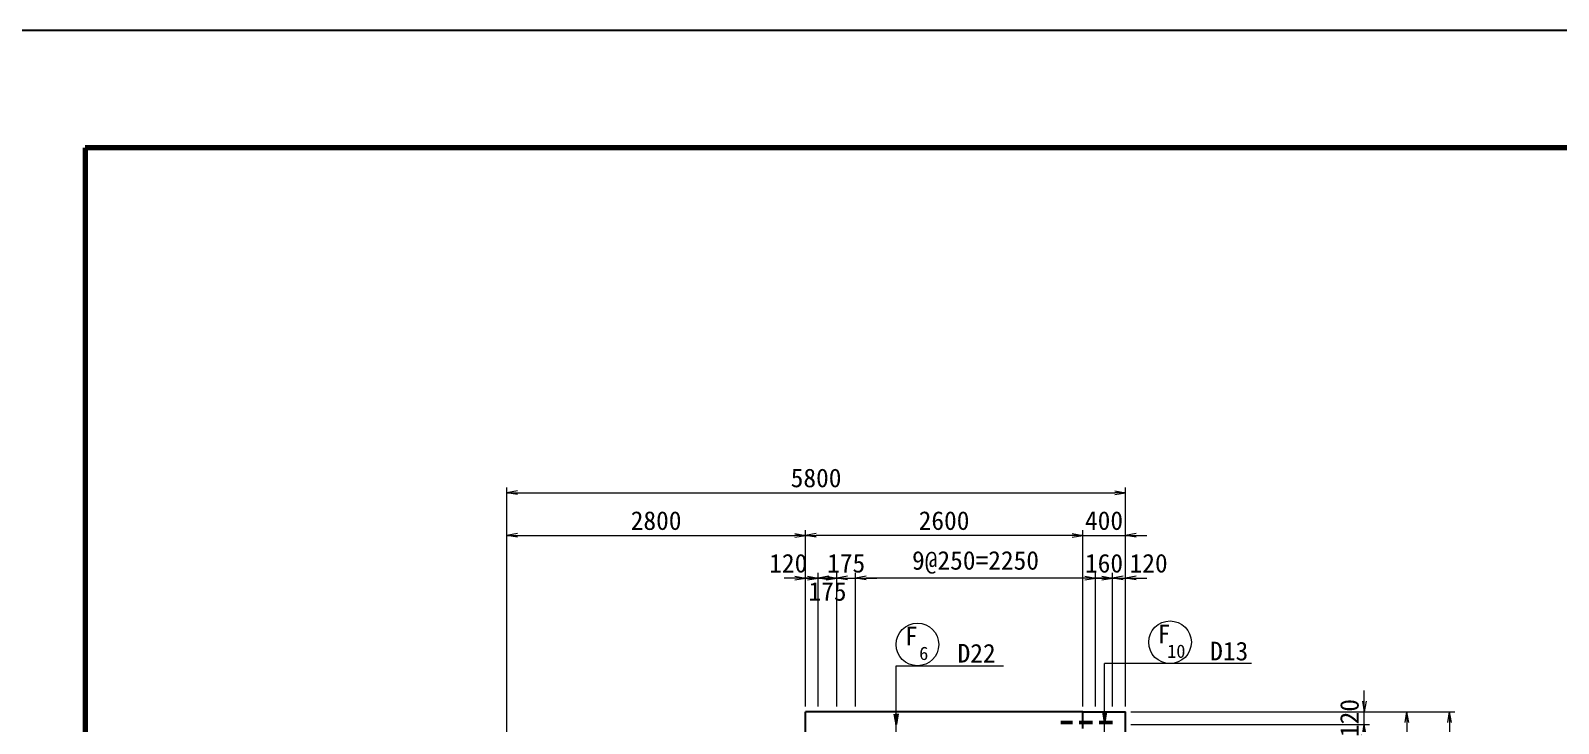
# Model space of a CAD drawing. Header units: millimetres. Extents: x 0 to 126150, y 0 to 29700.
# Drawn here: x 42562 to 56889, y 23202 to 29700 of the extents above; entities that cross this region are included whole.
import ezdxf
from ezdxf.enums import TextEntityAlignment as Align

# ---------------------------------------------------------------- set-up
doc = ezdxf.new("R2010")
doc.units = ezdxf.units.MM
doc.header["$LTSCALE"] = 500
doc.linetypes.add('DASHED2', pattern=[0.375, 0.25, -0.125])
doc.layers.get('Defpoints').update_dxf_attribs({"color": 153})
for name, color, linetype, lineweight in [('D-STR', 3, 'Continuous', 25), ('D-STR-DIM', 7, 'Continuous', 13), ('D-STR-HTXT', 4, 'Continuous', 13), ('D-STR-STR5', 2, 'Continuous', 50), ('D-STR-TXT', 7, 'Continuous', 13), ('D-TTL', 2, 'Continuous', 140)]:
    doc.layers.add(name, color=color, linetype=linetype, lineweight=lineweight)
doc.styles.add('YOKO_GOTHIC', font='')
doc.styles.get('YOKO_GOTHIC').set_extended_font_data('MS Gothic')
doc.dimstyles.new('S50', dxfattribs={"dimscale": 50, "dimtxt": 3.5, "dimasz": 2, "dimexe": 1, "dimexo": 1, "dimgap": 1, "dimtad": 1, "dimdec": 0, "dimzin": 1, "dimdsep": 46, "dimtxsty": 'YOKO_GOTHIC', "dimblk": 'OPEN', "dimcen": 0, "dimclrd": 256, "dimclre": 256, "dimclrt": 256, "dimaunit": 1, "dimadec": 3, "dimazin": 0, "dimtfac": 1, "dimtdec": 0, "dimtix": 1, "dimtmove": 2, "dimatfit": 3, "dimldrblk": 'OPEN', "dimfxl": 1, "dimlwd": -1, "dimlwe": -1, "dimarcsym": 2})

# ---------------------------------------------------------------- blocks, each defined once
blk = doc.blocks.new('_Open')
at = {"color": 0, "linetype": 'ByBlock', "lineweight": -2}
for p, q in [((-1, 0.17), (0, 0)), ((-1, -0.17), (0, 0)), ((0, 0), (-1, 0))]:
    blk.add_line(p, q, dxfattribs=at)
blk = doc.blocks.new('*D268')
at = {"layer": 'D-STR-DIM', "ltscale": 1500, "transparency": 16777216}
for p, q in [((52878, 23312), (55918, 23312)), ((55868, 23212), (55868, 10612)), ((52878, 10512), (55918, 10512))]:
    blk.add_line(p, q, dxfattribs=at)
at = {"layer": 'Defpoints', "color": 0, "ltscale": 1500, "transparency": 16777216}
for p in [(52828, 23312), (52828, 10512), (55868, 10512)]:
    blk.add_point(p, dxfattribs=at)
at = {"layer": 'D-STR-DIM', "ltscale": 1500, "transparency": 16777216, "xscale": 100, "yscale": 100, "zscale": 100}
for p, rotation in [((55868, 23312), 90), ((55868, 10512), 270)]:
    blk.add_blockref('_Open', p, dxfattribs=dict(at, rotation=rotation))
at = {"layer": 'D-STR-DIM', "ltscale": 1500, "transparency": 16777216, "insert": (55730, 16912), "char_height": 175, "attachment_point": 5, "rotation": 90, "style": 'YOKO_GOTHIC'}
blk.add_mtext('12800', dxfattribs=at)
blk = doc.blocks.new('*D269')
at = {"layer": 'D-STR-DIM', "ltscale": 1500, "transparency": 16777216}
for p, q in [((52878, 23312), (55518, 23312)), ((55468, 23212), (55468, 17912)), ((52878, 17812), (55518, 17812))]:
    blk.add_line(p, q, dxfattribs=at)
at = {"layer": 'Defpoints', "color": 0, "ltscale": 1500, "transparency": 16777216}
for p in [(52828, 23312), (52828, 17812), (55468, 17812)]:
    blk.add_point(p, dxfattribs=at)
at = {"layer": 'D-STR-DIM', "ltscale": 1500, "transparency": 16777216, "xscale": 100, "yscale": 100, "zscale": 100}
for p, rotation in [((55468, 23312), 90), ((55468, 17812), 270)]:
    blk.add_blockref('_Open', p, dxfattribs=dict(at, rotation=rotation))
at = {"layer": 'D-STR-DIM', "ltscale": 1500, "transparency": 16777216, "insert": (55330, 20562), "char_height": 175, "attachment_point": 5, "rotation": 90, "style": 'YOKO_GOTHIC'}
blk.add_mtext('5500', dxfattribs=at)
blk = doc.blocks.new('*D272')
at = {"layer": 'D-STR-DIM', "ltscale": 1500, "transparency": 16777216}
for p, q in [((55068, 23412), (55068, 23512)), ((52878, 23312), (55118, 23312)), ((55068, 23192), (55068, 23312)), ((52878, 23192), (55118, 23192)), ((55068, 23092), (55068, 22992))]:
    blk.add_line(p, q, dxfattribs=at)
at = {"layer": 'Defpoints', "color": 0, "ltscale": 1500, "transparency": 16777216}
for p in [(52828, 23312), (55068, 23312), (52828, 23192)]:
    blk.add_point(p, dxfattribs=at)
at = {"layer": 'D-STR-DIM', "ltscale": 1500, "transparency": 16777216, "xscale": 100, "yscale": 100, "zscale": 100}
for p, rotation in [((55068, 23312), 270), ((55068, 23192), 90)]:
    blk.add_blockref('_Open', p, dxfattribs=dict(at, rotation=rotation))
at = {"layer": 'D-STR-DIM', "ltscale": 1500, "transparency": 16777216, "insert": (54930, 23252), "char_height": 175, "attachment_point": 5, "rotation": 90, "style": 'YOKO_GOTHIC'}
blk.add_mtext('120', dxfattribs=at)
blk = doc.blocks.new('*D294')
at = {"layer": 'D-STR-DIM', "ltscale": 1500, "transparency": 16777216}
for p, q in [((47028, 17862), (47028, 25415)), ((47128, 25365), (52728, 25365)), ((52828, 23362), (52828, 25415))]:
    blk.add_line(p, q, dxfattribs=at)
at = {"layer": 'Defpoints', "color": 0, "ltscale": 1500, "transparency": 16777216}
for p in [(52828, 25365), (52828, 23312), (47028, 17812)]:
    blk.add_point(p, dxfattribs=at)
at = {"layer": 'D-STR-DIM', "ltscale": 1500, "transparency": 16777216, "xscale": 100, "yscale": 100, "zscale": 100, "rotation": 180}
blk.add_blockref('_Open', (47028, 25365), dxfattribs=at)
at = {"layer": 'D-STR-DIM', "ltscale": 1500, "transparency": 16777216, "xscale": 100, "yscale": 100, "zscale": 100}
blk.add_blockref('_Open', (52828, 25365), dxfattribs=at)
at = {"layer": 'D-STR-DIM', "ltscale": 1500, "transparency": 16777216, "insert": (49928, 25503), "char_height": 175, "attachment_point": 5, "style": 'YOKO_GOTHIC'}
blk.add_mtext('5800', dxfattribs=at)
blk = doc.blocks.new('*D295')
at = {"layer": 'D-STR-DIM', "ltscale": 1500, "transparency": 16777216}
for p, q in [((47028, 17862), (47028, 25015)), ((47128, 24965), (49728, 24965)), ((49828, 23362), (49828, 25015))]:
    blk.add_line(p, q, dxfattribs=at)
at = {"layer": 'Defpoints', "color": 0, "ltscale": 1500, "transparency": 16777216}
for p in [(49828, 24965), (49828, 23312), (47028, 17812)]:
    blk.add_point(p, dxfattribs=at)
at = {"layer": 'D-STR-DIM', "ltscale": 1500, "transparency": 16777216, "xscale": 100, "yscale": 100, "zscale": 100, "rotation": 180}
blk.add_blockref('_Open', (47028, 24965), dxfattribs=at)
at = {"layer": 'D-STR-DIM', "ltscale": 1500, "transparency": 16777216, "xscale": 100, "yscale": 100, "zscale": 100}
blk.add_blockref('_Open', (49828, 24965), dxfattribs=at)
at = {"layer": 'D-STR-DIM', "ltscale": 1500, "transparency": 16777216, "insert": (48428, 25103), "char_height": 175, "attachment_point": 5, "style": 'YOKO_GOTHIC'}
blk.add_mtext('2800', dxfattribs=at)
blk = doc.blocks.new('*D296')
at = {"layer": 'D-STR-DIM', "ltscale": 1500, "transparency": 16777216}
for p, q in [((52328, 24965), (52228, 24965)), ((52428, 23362), (52428, 25015)), ((52428, 24965), (52828, 24965)), ((52828, 23362), (52828, 25015)), ((52928, 24965), (53028, 24965))]:
    blk.add_line(p, q, dxfattribs=at)
at = {"layer": 'Defpoints', "color": 0, "ltscale": 1500, "transparency": 16777216}
for p in [(52828, 24965), (52428, 23312), (52828, 23312)]:
    blk.add_point(p, dxfattribs=at)
at = {"layer": 'D-STR-DIM', "ltscale": 1500, "transparency": 16777216, "xscale": 100, "yscale": 100, "zscale": 100}
blk.add_blockref('_Open', (52428, 24965), dxfattribs=at)
at = {"layer": 'D-STR-DIM', "ltscale": 1500, "transparency": 16777216, "xscale": 100, "yscale": 100, "zscale": 100, "rotation": 180}
blk.add_blockref('_Open', (52828, 24965), dxfattribs=at)
at = {"layer": 'D-STR-DIM', "ltscale": 1500, "transparency": 16777216, "insert": (52628, 25103), "char_height": 175, "attachment_point": 5, "style": 'YOKO_GOTHIC'}
blk.add_mtext('400', dxfattribs=at)
blk = doc.blocks.new('*D297')
at = {"layer": 'D-STR-DIM', "ltscale": 1500, "transparency": 16777216}
for p, q in [((52608, 24565), (52508, 24565)), ((52708, 23362), (52708, 24615)), ((52708, 24565), (52828, 24565)), ((52828, 23362), (52828, 24615)), ((52928, 24565), (53028, 24565))]:
    blk.add_line(p, q, dxfattribs=at)
at = {"layer": 'Defpoints', "color": 0, "ltscale": 1500, "transparency": 16777216}
for p in [(52828, 24565), (52708, 23312), (52828, 23312)]:
    blk.add_point(p, dxfattribs=at)
at = {"layer": 'D-STR-DIM', "ltscale": 1500, "transparency": 16777216, "xscale": 100, "yscale": 100, "zscale": 100}
blk.add_blockref('_Open', (52708, 24565), dxfattribs=at)
at = {"layer": 'D-STR-DIM', "ltscale": 1500, "transparency": 16777216, "xscale": 100, "yscale": 100, "zscale": 100, "rotation": 180}
blk.add_blockref('_Open', (52828, 24565), dxfattribs=at)
at = {"layer": 'D-STR-DIM', "ltscale": 1500, "transparency": 16777216, "insert": (53046, 24703), "char_height": 175, "attachment_point": 5, "style": 'YOKO_GOTHIC'}
blk.add_mtext('120', dxfattribs=at)
blk = doc.blocks.new('*D298')
at = {"layer": 'D-STR-DIM', "ltscale": 1500, "transparency": 16777216}
for p, q in [((52448, 24565), (52348, 24565)), ((52548, 23362), (52548, 24615)), ((52548, 24565), (52708, 24565)), ((52708, 23362), (52708, 24615)), ((52808, 24565), (52908, 24565))]:
    blk.add_line(p, q, dxfattribs=at)
at = {"layer": 'Defpoints', "color": 0, "ltscale": 1500, "transparency": 16777216}
for p in [(52708, 24565), (52548, 23312), (52708, 23312)]:
    blk.add_point(p, dxfattribs=at)
at = {"layer": 'D-STR-DIM', "ltscale": 1500, "transparency": 16777216, "xscale": 100, "yscale": 100, "zscale": 100}
blk.add_blockref('_Open', (52548, 24565), dxfattribs=at)
at = {"layer": 'D-STR-DIM', "ltscale": 1500, "transparency": 16777216, "xscale": 100, "yscale": 100, "zscale": 100, "rotation": 180}
blk.add_blockref('_Open', (52708, 24565), dxfattribs=at)
at = {"layer": 'D-STR-DIM', "ltscale": 1500, "transparency": 16777216, "insert": (52628, 24703), "char_height": 175, "attachment_point": 5, "style": 'YOKO_GOTHIC'}
blk.add_mtext('160', dxfattribs=at)
blk = doc.blocks.new('*D299')
at = {"layer": 'D-STR-DIM', "ltscale": 1500, "transparency": 16777216}
for p, q in [((49828, 23362), (49828, 25015)), ((52328, 24965), (49928, 24965)), ((52428, 23362), (52428, 25015))]:
    blk.add_line(p, q, dxfattribs=at)
at = {"layer": 'Defpoints', "color": 0, "ltscale": 1500, "transparency": 16777216}
for p in [(49828, 24965), (49828, 23312), (52428, 23312)]:
    blk.add_point(p, dxfattribs=at)
at = {"layer": 'D-STR-DIM', "ltscale": 1500, "transparency": 16777216, "xscale": 100, "yscale": 100, "zscale": 100, "rotation": 180}
blk.add_blockref('_Open', (49828, 24965), dxfattribs=at)
at = {"layer": 'D-STR-DIM', "ltscale": 1500, "transparency": 16777216, "xscale": 100, "yscale": 100, "zscale": 100}
blk.add_blockref('_Open', (52428, 24965), dxfattribs=at)
at = {"layer": 'D-STR-DIM', "ltscale": 1500, "transparency": 16777216, "insert": (51128, 25103), "char_height": 175, "attachment_point": 5, "style": 'YOKO_GOTHIC'}
blk.add_mtext('2600', dxfattribs=at)
blk = doc.blocks.new('*D300')
at = {"layer": 'D-STR-DIM', "ltscale": 1500, "transparency": 16777216}
for p, q in [((49728, 24565), (49628, 24565)), ((49828, 23362), (49828, 24615)), ((49828, 24565), (49948, 24565)), ((49948, 23362), (49948, 24615)), ((50048, 24565), (50148, 24565))]:
    blk.add_line(p, q, dxfattribs=at)
at = {"layer": 'Defpoints', "color": 0, "ltscale": 1500, "transparency": 16777216}
for p in [(49948, 24565), (49828, 23312), (49948, 23312)]:
    blk.add_point(p, dxfattribs=at)
at = {"layer": 'D-STR-DIM', "ltscale": 1500, "transparency": 16777216, "xscale": 100, "yscale": 100, "zscale": 100}
blk.add_blockref('_Open', (49828, 24565), dxfattribs=at)
at = {"layer": 'D-STR-DIM', "ltscale": 1500, "transparency": 16777216, "xscale": 100, "yscale": 100, "zscale": 100, "rotation": 180}
blk.add_blockref('_Open', (49948, 24565), dxfattribs=at)
at = {"layer": 'D-STR-DIM', "ltscale": 1500, "transparency": 16777216, "insert": (49667, 24703), "char_height": 175, "attachment_point": 5, "style": 'YOKO_GOTHIC'}
blk.add_mtext('120', dxfattribs=at)
blk = doc.blocks.new('*D301')
at = {"layer": 'D-STR-DIM', "ltscale": 1500, "transparency": 16777216}
for p, q in [((50298, 23362), (50298, 24615)), ((52448, 24565), (50398, 24565)), ((52548, 23362), (52548, 24615))]:
    blk.add_line(p, q, dxfattribs=at)
at = {"layer": 'Defpoints', "color": 0, "ltscale": 1500, "transparency": 16777216}
for p in [(50298, 24565), (50298, 23312), (52548, 23312)]:
    blk.add_point(p, dxfattribs=at)
at = {"layer": 'D-STR-DIM', "ltscale": 1500, "transparency": 16777216, "xscale": 100, "yscale": 100, "zscale": 100, "rotation": 180}
blk.add_blockref('_Open', (50298, 24565), dxfattribs=at)
at = {"layer": 'D-STR-DIM', "ltscale": 1500, "transparency": 16777216, "xscale": 100, "yscale": 100, "zscale": 100}
blk.add_blockref('_Open', (52548, 24565), dxfattribs=at)
at = {"layer": 'D-STR-DIM', "ltscale": 1500, "transparency": 16777216, "insert": (51423, 24712), "char_height": 175, "attachment_point": 5, "style": 'YOKO_GOTHIC'}
blk.add_mtext('9@250=2250', dxfattribs=at)
blk = doc.blocks.new('*D388')
at = {"layer": 'D-STR-DIM', "ltscale": 1500, "transparency": 16777216}
for p, q in [((49848, 24565), (49748, 24565)), ((49948, 23362), (49948, 24615)), ((49948, 24565), (50123, 24565)), ((50123, 23362), (50123, 24615)), ((50223, 24565), (50323, 24565))]:
    blk.add_line(p, q, dxfattribs=at)
at = {"layer": 'Defpoints', "color": 0, "ltscale": 1500, "transparency": 16777216}
for p in [(50123, 24565), (49948, 23312), (50123, 23312)]:
    blk.add_point(p, dxfattribs=at)
at = {"layer": 'D-STR-DIM', "ltscale": 1500, "transparency": 16777216, "xscale": 100, "yscale": 100, "zscale": 100}
blk.add_blockref('_Open', (49948, 24565), dxfattribs=at)
at = {"layer": 'D-STR-DIM', "ltscale": 1500, "transparency": 16777216, "xscale": 100, "yscale": 100, "zscale": 100, "rotation": 180}
blk.add_blockref('_Open', (50123, 24565), dxfattribs=at)
at = {"layer": 'D-STR-DIM', "ltscale": 1500, "transparency": 16777216, "insert": (50035, 24439), "char_height": 175, "attachment_point": 5, "style": 'YOKO_GOTHIC'}
blk.add_mtext('175', dxfattribs=at)
blk = doc.blocks.new('*D389')
at = {"layer": 'D-STR-DIM', "ltscale": 1500, "transparency": 16777216}
for p, q in [((50023, 24565), (49923, 24565)), ((50123, 23362), (50123, 24615)), ((50123, 24565), (50298, 24565)), ((50298, 23362), (50298, 24615)), ((50398, 24565), (50498, 24565))]:
    blk.add_line(p, q, dxfattribs=at)
at = {"layer": 'Defpoints', "color": 0, "ltscale": 1500, "transparency": 16777216}
for p in [(50298, 24565), (50123, 23312), (50298, 23312)]:
    blk.add_point(p, dxfattribs=at)
at = {"layer": 'D-STR-DIM', "ltscale": 1500, "transparency": 16777216, "xscale": 100, "yscale": 100, "zscale": 100}
blk.add_blockref('_Open', (50123, 24565), dxfattribs=at)
at = {"layer": 'D-STR-DIM', "ltscale": 1500, "transparency": 16777216, "xscale": 100, "yscale": 100, "zscale": 100, "rotation": 180}
blk.add_blockref('_Open', (50298, 24565), dxfattribs=at)
at = {"layer": 'D-STR-DIM', "ltscale": 1500, "transparency": 16777216, "insert": (50210, 24703), "char_height": 175, "attachment_point": 5, "style": 'YOKO_GOTHIC'}
blk.add_mtext('175', dxfattribs=at)

msp = doc.modelspace()

# ---------------------------------------------------------------- linework, layer by layer
at = {"layer": 'D-STR'}
for p, q in [((52427.8, 23311.7), (49827.8, 23311.7)), ((49827.8, 17811.7), (49827.8, 23311.7)), ((52827.8, 10511.7), (52827.8, 23311.7))]:
    msp.add_line(p, q, dxfattribs=at)
at = {"layer": 'D-STR', "linetype": 'DASHED2', "ltscale": 1.5}
msp.add_line((52427.8, 17811.7), (52427.8, 23311.7), dxfattribs=at)
at = {"layer": 'D-STR', "ltscale": 100}
msp.add_line((52427.8, 23311.7), (52827.8, 23311.7), dxfattribs=at)
at = {"layer": 'D-STR-HTXT'}
for p, q in [((50678.1, 23742.9), (51684.7, 23742.9)), ((54009.5, 23762.9), (52632.3, 23762.9))]:
    msp.add_line(p, q, dxfattribs=at)
at = {"layer": 'D-STR-HTXT', "color": 6}
for centre in [(50878.1, 23942.9), (53246.5, 23962.9)]:
    msp.add_circle(centre, 200, dxfattribs=at)
at = {"layer": 'D-STR-STR5', "linetype": 'DASHED2'}
msp.add_line((52707.8, 23211.7), (52222.8, 23211.7), dxfattribs=at)
at = {"layer": 'D-TTL'}
msp.add_lwpolyline([(43075, 28600), (43075, 1100), (83075, 1100), (83075, 28600)], close=True, dxfattribs=at)
at = {"layer": 'Defpoints', "color": 1}
msp.add_lwpolyline([(42050, 29700), (42050, 0), (84100, 0), (84100, 29700)], close=True, dxfattribs=at)

# ---------------------------------------------------------------- texts
at = {"layer": 'D-STR-TXT', "color": 6, "linetype": 'DASHED2', "ltscale": 0.5, "style": 'YOKO_GOTHIC'}
msp.add_text('F', height=175, dxfattribs=at).set_placement((50821.8, 23934.6), align=Align.CENTER)
at = {"layer": 'D-STR-TXT', "color": 6, "style": 'YOKO_GOTHIC'}
for s, height, p in [('F', 175, (53190.2, 23954.6)), ('10', 125, (53305.9, 23816.8)), ('6', 125, (50937.5, 23796.8))]:
    msp.add_text(s, height=height, dxfattribs=at).set_placement(p, align=Align.CENTER)
for s, p in [('D22', (51254.6, 23772.9)), ('D13', (53623, 23792.9))]:
    msp.add_text(s, height=175, dxfattribs=at).set_placement(p)

# ---------------------------------------------------------------- dimensions: what is measured, and where the dimension line sits
at = {"layer": 'D-STR-DIM', "ltscale": 1500}
for base, p1, p2, picture, middle in [((52827.8, 25365.4), (47027.8, 17811.7), (52827.8, 23311.7), '*D294', (49927.8, 25502.9)), ((49827.8, 24965.4), (47027.8, 17811.7), (49827.8, 23311.7), '*D295', (48427.8, 25102.9)), ((52827.8, 24965.4), (52427.8, 23311.7), (52827.8, 23311.7), '*D296', (52627.8, 25102.9)), ((50297.8, 24565.4), (50122.8, 23311.7), (50297.8, 23311.7), '*D389', (50210.3, 24702.9)), ((52707.8, 24565.4), (52547.8, 23311.7), (52707.8, 23311.7), '*D298', (52627.8, 24702.9))]:
    dim = msp.add_linear_dim(base=base, p1=p1, p2=p2, dimstyle='S50', dxfattribs=at)
    dim.commit()
    dim.dimension.update_dxf_attribs({"geometry": picture, "text_midpoint": middle})
for base, p1, p2, angle, picture, middle in [((49827.8, 24965.4), (52427.8, 23311.7), (49827.8, 23311.7), 180, '*D299', (51127.8, 25102.9)), ((55067.8, 23311.7), (52827.8, 23191.7), (52827.8, 23311.7), 90, '*D272', (54930.3, 23251.7)), ((55867.8, 10511.7), (52827.8, 23311.7), (52827.8, 10511.7), 90, '*D268', (55730.3, 16911.7)), ((55467.8, 17811.7), (52827.8, 23311.7), (52827.8, 17811.7), 90, '*D269', (55330.3, 20561.7))]:
    dim = msp.add_linear_dim(base=base, p1=p1, p2=p2, angle=angle, dimstyle='S50', dxfattribs=at)
    dim.commit()
    dim.dimension.update_dxf_attribs({"geometry": picture, "text_midpoint": middle})
for base, p1, p2, picture, middle in [((49947.8, 24565.4), (49827.8, 23311.7), (49947.8, 23311.7), '*D300', (49666.9, 24702.9)), ((52827.8, 24565.4), (52707.8, 23311.7), (52827.8, 23311.7), '*D297', (53045.9, 24702.9)), ((50122.8, 24565.4), (49947.8, 23311.7), (50122.8, 23311.7), '*D388', (50035.3, 24439.2))]:
    dim = msp.add_linear_dim(base=base, p1=p1, p2=p2, dimstyle='S50', dxfattribs=at)
    dim.commit()
    dim.dimension.update_dxf_attribs({"geometry": picture, "text_midpoint": middle, "dimtype": 160})
dim = msp.add_linear_dim(base=(50297.8, 24565.4), p1=(52547.8, 23311.7), p2=(50297.8, 23311.7), angle=180, text='9@250=<>', dimstyle='S50', dxfattribs=at)
dim.commit()
dim.dimension.update_dxf_attribs({"geometry": '*D301', "text_midpoint": (51422.8, 24712.2)})

# ---------------------------------------------------------------- leaders
at = {"layer": 'D-STR-HTXT'}
for points in [[(50678.1, 17941.7), (50678.1, 23742.9)], [(50678.1, 23191.7), (50678.1, 23705.6)], [(52632.3, 17961.7), (52632.3, 23762.9)], [(52632.3, 23211.7), (52632.3, 23725.6)], [(50678.1, 22941.7), (50678.1, 23293.8)], [(52632.3, 22961.7), (52632.3, 23313.8)]]:
    msp.add_leader(points, dimstyle='S50', dxfattribs=at)

doc.saveas('drawing.dxf')
